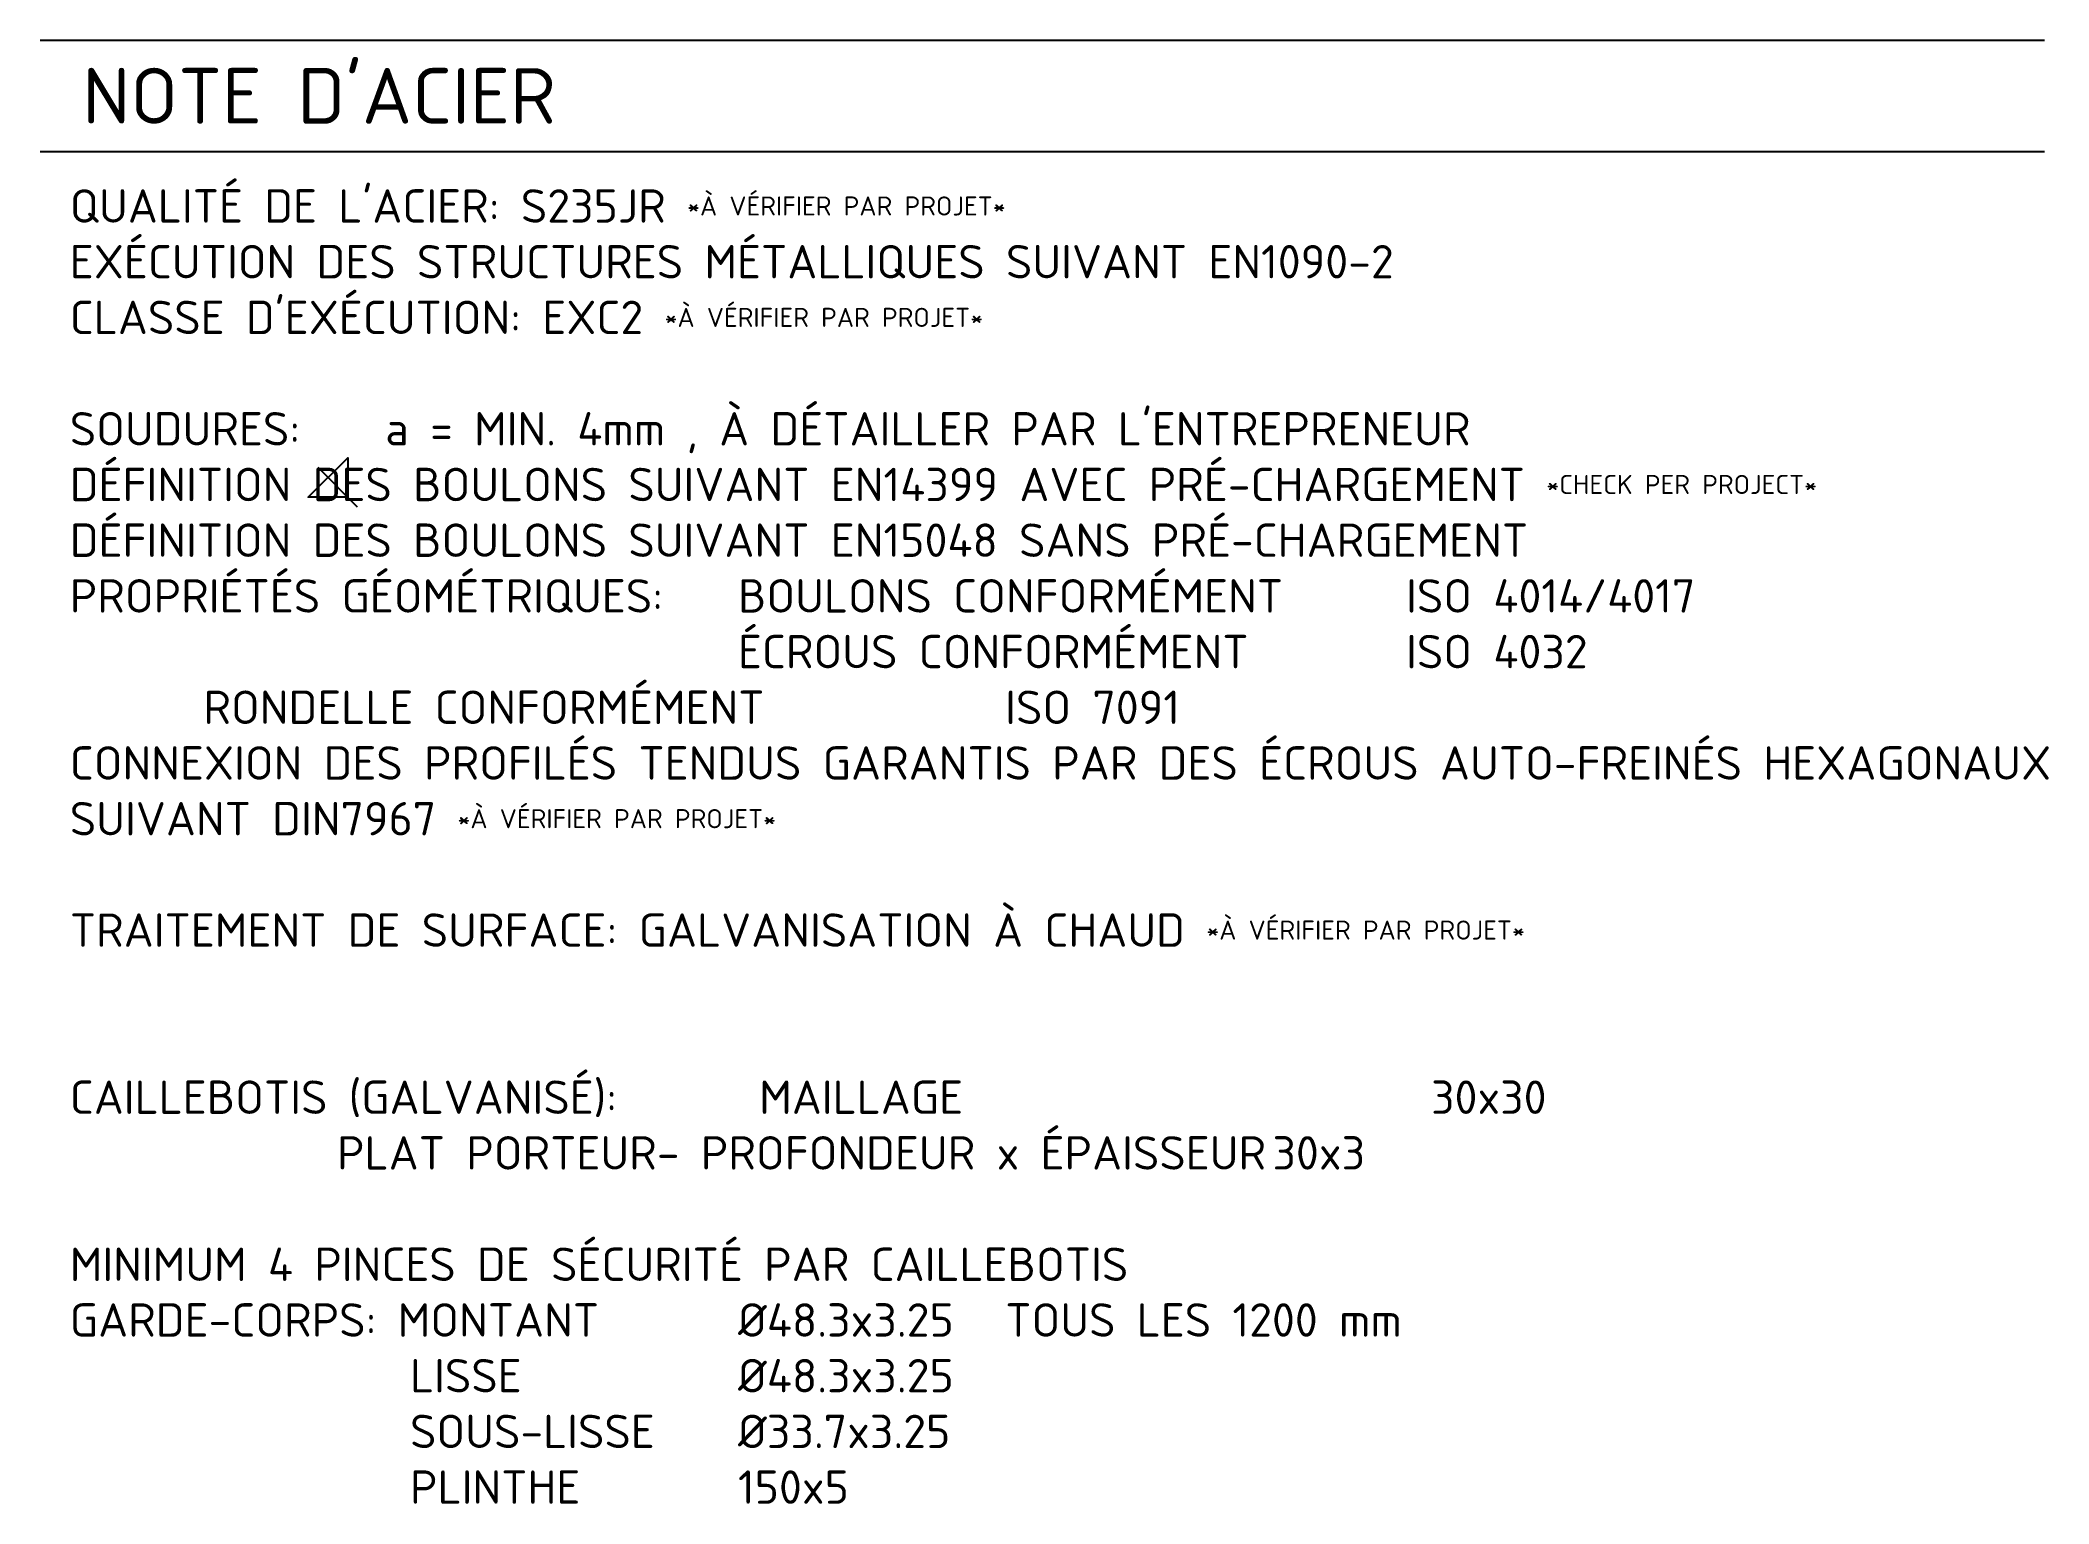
# Model space of a CAD drawing. Header units: millimetres. Extents: x -1286 to -1105, y -1437 to -1306.
import ezdxf

# ---------------------------------------------------------------- set-up
doc = ezdxf.new("R2010")
doc.units = ezdxf.units.MM
doc.layers.add('AC-0300-TEKST-35', color=2, linetype='Continuous')
doc.styles.get("Standard").update_dxf_attribs({"font": 'isocpeur.ttf'})

# ---------------------------------------------------------------- blocks, each defined once
blk = doc.blocks.new('Titel-E')
at = {"transparency": 33554687}
for p, q in [((0, 0), (180, 0)), ((0, -10), (180, -10))]:
    blk.add_line(p, q, dxfattribs=at)
at = {"color": 6, "transparency": 33554687}
blk.add_attdef('HEADING', (3.79, -7.5), '', height=5, dxfattribs=at)

msp = doc.modelspace()

# ---------------------------------------------------------------- linework, layer by layer
at = {"layer": 'AC-0300-TEKST-35', "transparency": 33554687}
msp.add_line((-1257.18, -1347.5), (-1260.73, -1343.95), dxfattribs=at)
msp.add_lwpolyline([(-1258.06, -1346.61), (-1261.61, -1346.61), (-1258.06, -1343.06)], close=True, dxfattribs=at)

# ---------------------------------------------------------------- block references
at = {"transparency": 33554687}
ref = msp.add_blockref('Titel-E', (-1285.68, -1305.57), dxfattribs=at)
ref.add_attrib('HEADING', "NOTE D'ACIER", (-1281.89, -1313.07), dxfattribs={"color": 6, "height": 5})

# ---------------------------------------------------------------- texts
at = {"layer": 'AC-0300-TEKST-35', "transparency": 33554687, "insert": (-1283.02, -1318.96), "char_height": 3, "width": 177.9989, "attachment_point": 1}
msp.add_mtext("\\A1;QUALITÉ DE L'ACIER: S235JR {\\H0.57143x;\\C9;*À VÉRIFIER PAR PROJET*}\\PEXÉCUTION DES STRUCTURES MÉTALLIQUES SUIVANT EN1090-2\\PCLASSE D'EXÉCUTION: EXC2 {\\H0.57143x;\\C9;*À VÉRIFIER PAR PROJET*} \\P\\PSOUDURES:    a = MIN. 4mm , À DÉTAILLER PAR L'ENTREPRENEUR\\P{\\C253;DÉFINITION DES BOULONS SUIVANT EN14399 AVEC PRÉ-CHARGEMENT} {\\H0.57143x;\\C9;*CHECK PER PROJECT*\\H1.75x;\\C253;\\P}DÉFINITION DES BOULONS SUIVANT EN15048 SANS PRÉ-CHARGEMENT\\PPROPRIÉTÉS GÉOMÉTRIQUES: ^IBOULONS CONFORMÉMENT ^IISO 4014/4017\\P^I^I^I^I^IÉCROUS CONFORMÉMENT ^I^IISO 4032 ^I^I^I^I^I^IRONDELLE CONFORMÉMENT^I^IISO 7091 \\P{\\C9;CONNEXION DES PROFILÉS TENDUS GARANTIS PAR DES ÉCROUS AUTO-FREINÉS HEXAGONAUX SUIVANT DIN7967} {\\H0.57143x;\\C9;*À VÉRIFIER PAR PROJET*}\\P\\PTRAITEMENT DE SURFACE: {\\C9;GALVANISATION À CHAUD} {\\H0.57143x;\\C9;*À VÉRIFIER PAR PROJET*}\\P\\P\\PCAILLEBOTIS (GALVANISÉ):^I MAILLAGE                      30x30\\P^I^IPLAT PORTEUR- PROFONDEUR x ÉPAISSEUR^I30x3\\P\\PMINIMUM 4 PINCES DE SÉCURITÉ PAR CAILLEBOTIS\\PGARDE-CORPS: MONTANT^I^I%%C48.3x3.25^ITOUS LES 1200 mm^I^I^I     \\P                LISSE^I^I%%C48.3x3.25\\P                SOUS-LISSE^I%%C33.7x3.25\\P                PLINTHE^I^I150x5", dxfattribs=at)

doc.saveas('drawing.dxf')
